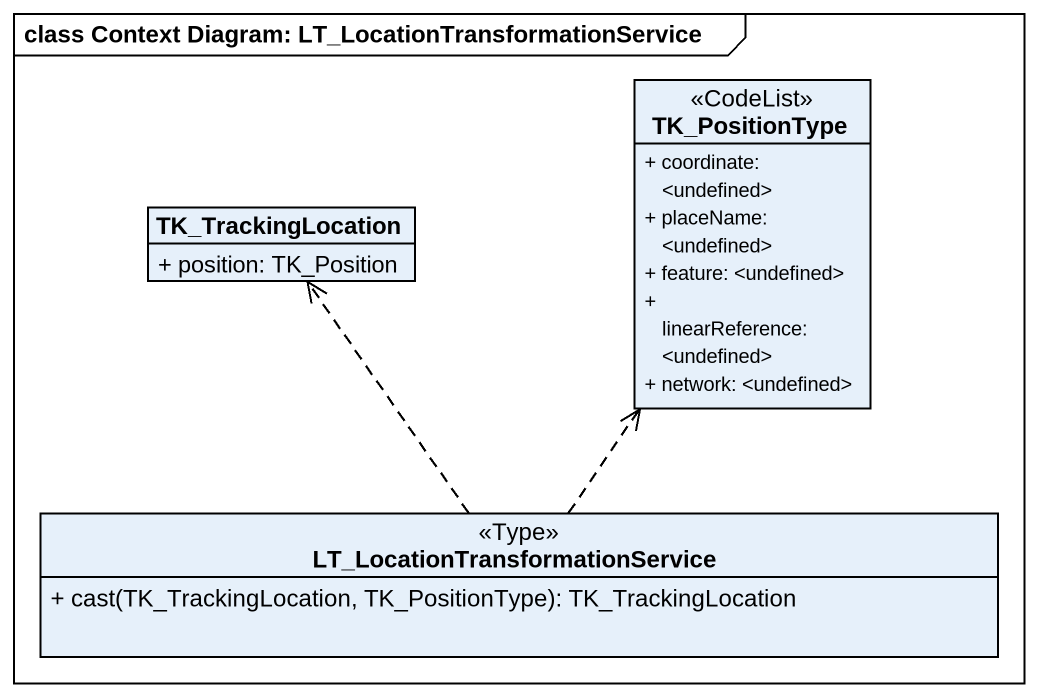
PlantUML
@startuml
mainframe class Context Diagram: LT_LocationTransformationService
hide circle
hide empty members
skinparam classAttributeIconSize 0
class TK_PositionType <<CodeList>> {
  + coordinate: <undefined>
  + placeName: <undefined>
  + feature: <undefined>
  + linearReference: <undefined>
  + network: <undefined>
}
class TK_TrackingLocation {
  + position: TK_Position
}
class "LT_LocationTransformationService" as LT_LocationTransformationSer <<Type>> {
  + cast(TK_TrackingLocation, TK_PositionType): TK_TrackingLocation
}
LT_LocationTransformationSer .up.> TK_PositionType
LT_LocationTransformationSer .up.> TK_TrackingLocation
@enduml
